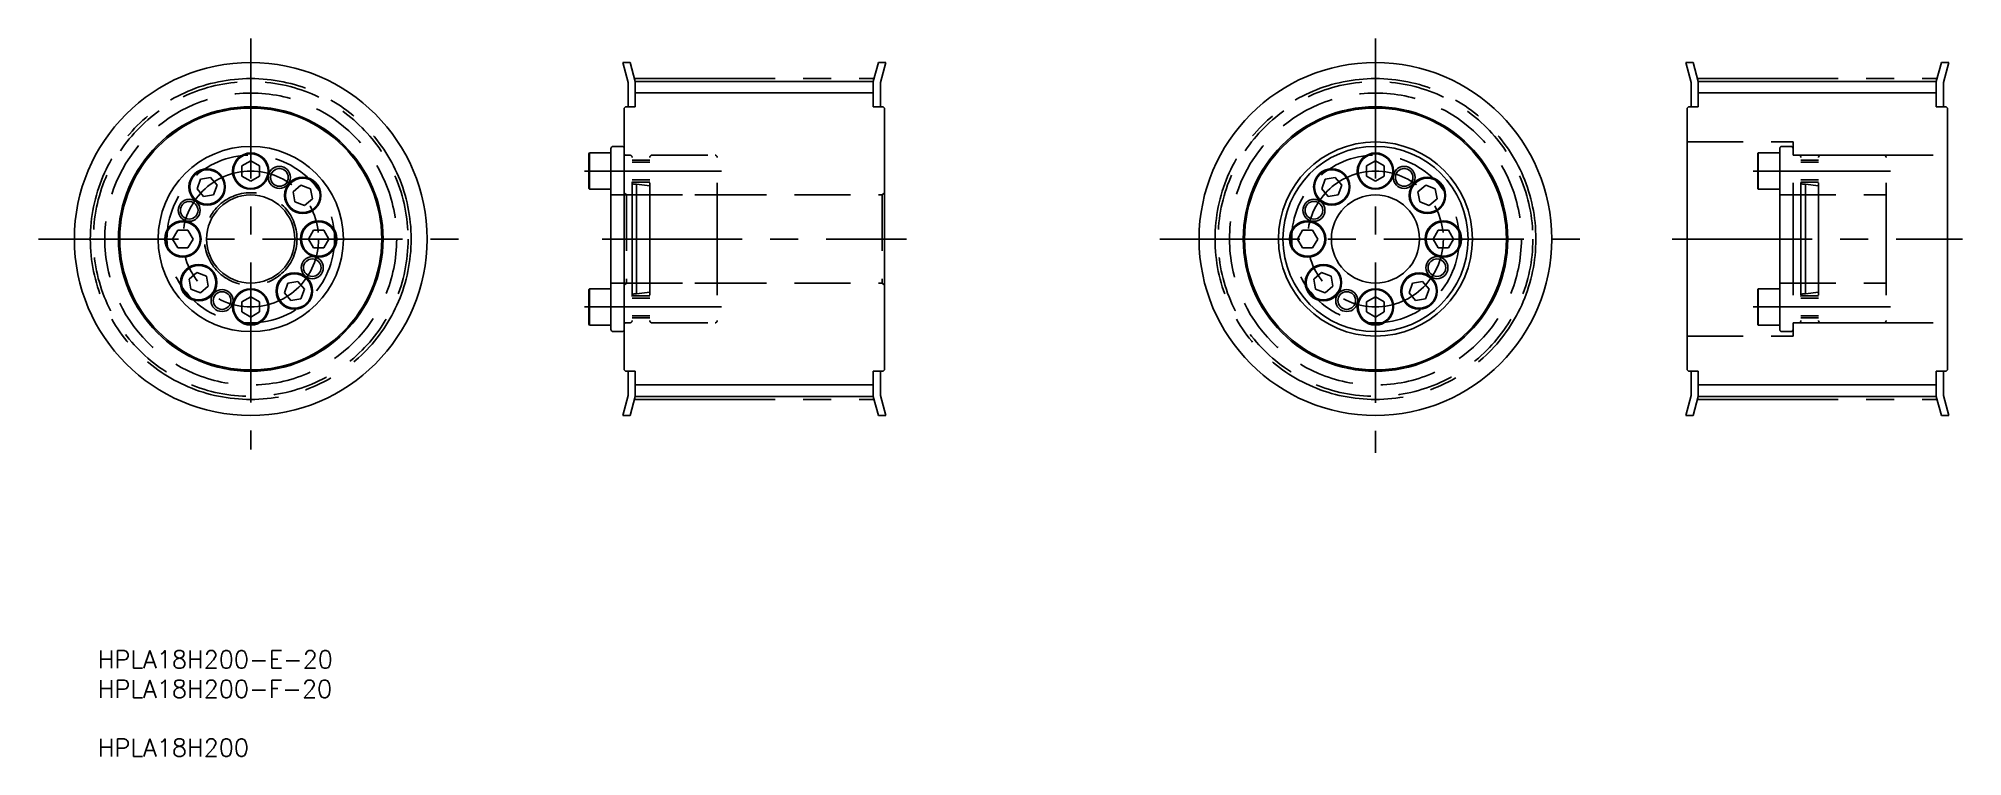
# Model space of a CAD drawing. Extents: x 2 to 438, y -15 to 148.
import ezdxf

# ---------------------------------------------------------------- set-up
doc = ezdxf.new("R2010")
doc.units = 0
doc.linetypes.add('CENTER', pattern=[50.8, 31.75, -6.35, 6.35, -6.35])
doc.linetypes.add('DASHED', pattern=[19.05, 12.7, -6.35])
doc.layers.get('0').update_dxf_attribs({"linetype": 'CONTINUOUS'})
doc.layers.add('CENTER', color=1, linetype='CENTER')
doc.styles.add('MISUMI', font='txt.shx')

# ---------------------------------------------------------------- blocks, each defined once
blk = doc.blocks.new('*U6')
at = {"color": 7, "linetype": 'CONTINUOUS', "style": 'MISUMI'}
for s, p in [('HPLA18H200-E-20', (15.05, 4.8)), ('HPLA18H200-F-20', (15.05, -1.87)), ('HPLA18H200', (15.05, -15.2))]:
    blk.add_text(s, height=4, dxfattribs=at).set_placement(p)

msp = doc.modelspace()

# ---------------------------------------------------------------- linework, layer by layer
at = {"color": 7, "linetype": 'CONTINUOUS'}
for p, q in [((135.33, 137.63), (134.12, 142.14)), ((134.12, 142.14), (135.78, 142.14)), ((136.93, 137.84), (135.78, 142.14)), ((190.93, 137.84), (192.09, 142.14)), ((193.74, 142.14), (192.09, 142.14)), ((192.53, 137.63), (193.74, 142.14)), ((376.41, 137.63), (375.2, 142.14)), ((375.2, 142.14), (376.86, 142.14)), ((378.01, 137.84), (376.86, 142.14)), ((432.01, 137.84), (433.16, 142.14)), ((434.82, 142.14), (433.16, 142.14)), ((433.61, 137.63), (434.82, 142.14)), ((135.33, 132.14), (135.33, 137.63)), ((136.93, 137.84), (190.93, 137.84)), ((136.93, 132.14), (136.93, 137.84)), ((190.93, 132.14), (190.93, 137.84)), ((192.53, 132.14), (192.53, 137.63)), ((376.41, 132.14), (376.41, 137.63)), ((378.01, 137.84), (432.01, 137.84)), ((378.01, 132.14), (378.01, 137.84)), ((432.01, 132.14), (432.01, 137.84)), ((433.61, 132.14), (433.61, 137.63)), ((134.43, 131.84), (134.73, 132.14)), ((134.43, 72.44), (134.43, 131.84)), ((134.73, 132.14), (136.93, 132.14)), ((190.93, 132.14), (193.13, 132.14)), ((193.43, 131.84), (193.13, 132.14)), ((193.43, 72.44), (193.43, 131.84)), ((375.51, 131.84), (375.81, 132.14)), ((375.51, 72.44), (375.51, 131.84)), ((375.81, 132.14), (378.01, 132.14)), ((432.01, 132.14), (434.21, 132.14)), ((434.51, 131.84), (434.21, 132.14)), ((434.51, 72.44), (434.51, 131.84)), ((131.43, 102.14), (131.43, 122.64)), ((131.93, 123.14), (133.93, 123.14)), ((134.43, 102.14), (134.43, 122.64)), ((49.73, 119.85), (47.73, 118.7)), ((47.73, 118.7), (47.73, 116.39)), ((51.73, 118.7), (49.73, 119.85)), ((50.73, 119.28), (50.73, 119.28)), ((51.23, 118.99), (51.23, 118.99)), ((51.73, 116.39), (51.73, 118.7)), ((126.43, 121.47), (126.55, 121.67)), ((126.43, 113.62), (126.43, 121.47)), ((126.55, 121.67), (131.43, 121.67)), ((126.55, 113.42), (126.55, 121.67)), ((131.43, 113.42), (131.43, 121.67)), ((131.43, 115.04), (131.43, 120.04)), ((304.81, 119.85), (302.81, 118.7)), ((302.81, 118.7), (302.81, 116.39)), ((306.81, 118.7), (304.81, 119.85)), ((305.81, 119.28), (305.81, 119.28)), ((306.31, 118.99), (306.31, 118.99)), ((306.81, 116.39), (306.81, 118.7)), ((38.34, 115.71), (37.55, 113.54)), ((37.55, 113.54), (39.04, 111.77)), ((40.62, 116.11), (38.34, 115.71)), ((42.1, 114.34), (40.62, 116.11)), ((41.31, 112.17), (42.1, 114.34)), ((47.73, 116.39), (49.73, 115.24)), ((49.73, 115.24), (51.73, 116.39)), ((61.12, 114.32), (59.36, 112.83)), ((63.29, 113.53), (61.12, 114.32)), ((63.7, 111.25), (63.29, 113.53)), ((126.43, 113.62), (126.55, 113.42)), ((293.42, 115.71), (292.63, 113.54)), ((292.63, 113.54), (294.12, 111.77)), ((295.7, 116.11), (293.42, 115.71)), ((297.18, 114.34), (295.7, 116.11)), ((296.39, 112.17), (297.18, 114.34)), ((302.81, 116.39), (304.81, 115.24)), ((304.81, 115.24), (306.81, 116.39)), ((316.2, 114.32), (314.43, 112.83)), ((318.37, 113.53), (316.2, 114.32)), ((318.77, 111.25), (318.37, 113.53)), ((39.04, 111.77), (41.31, 112.17)), ((59.36, 112.83), (59.76, 110.56)), ((59.76, 110.56), (61.93, 109.77)), ((61.93, 109.77), (63.7, 111.25)), ((126.55, 113.42), (131.43, 113.42)), ((294.12, 111.77), (296.39, 112.17)), ((314.43, 112.83), (314.84, 110.56)), ((314.84, 110.56), (317.01, 109.77)), ((317.01, 109.77), (318.77, 111.25)), ((33.17, 104.14), (32.02, 102.14)), ((32.02, 102.14), (33.17, 100.14)), ((35.48, 104.14), (33.17, 104.14)), ((36.64, 102.14), (35.48, 104.14)), ((35.48, 100.14), (36.64, 102.14)), ((63.97, 104.14), (62.82, 102.14)), ((62.82, 102.14), (63.97, 100.14)), ((66.28, 104.14), (63.97, 104.14)), ((67.44, 102.14), (66.28, 104.14)), ((66.28, 100.14), (67.44, 102.14)), ((131.43, 102.14), (131.43, 81.64)), ((134.43, 102.14), (134.43, 81.64)), ((288.25, 104.14), (287.1, 102.14)), ((287.1, 102.14), (288.25, 100.14)), ((290.56, 104.14), (288.25, 104.14)), ((291.72, 102.14), (290.56, 104.14)), ((290.56, 100.14), (291.72, 102.14)), ((319.05, 104.14), (317.9, 102.14)), ((317.9, 102.14), (319.05, 100.14)), ((321.36, 104.14), (319.05, 104.14)), ((322.52, 102.14), (321.36, 104.14)), ((321.36, 100.14), (322.52, 102.14)), ((33.17, 100.14), (35.48, 100.14)), ((63.97, 100.14), (66.28, 100.14)), ((288.25, 100.14), (290.56, 100.14)), ((319.05, 100.14), (321.36, 100.14)), ((37.53, 94.52), (35.76, 93.04)), ((35.76, 93.04), (36.16, 90.76)), ((39.7, 93.73), (37.53, 94.52)), ((40.1, 91.46), (39.7, 93.73)), ((58.14, 92.12), (57.35, 89.95)), ((60.42, 92.52), (58.14, 92.12)), ((61.9, 90.75), (60.42, 92.52)), ((292.61, 94.52), (290.84, 93.04)), ((290.84, 93.04), (291.24, 90.76)), ((294.78, 93.73), (292.61, 94.52)), ((295.18, 91.46), (294.78, 93.73)), ((313.22, 92.12), (312.43, 89.95)), ((315.5, 92.52), (313.22, 92.12)), ((316.98, 90.75), (315.5, 92.52)), ((36.16, 90.76), (38.33, 89.97)), ((38.33, 89.97), (40.1, 91.46)), ((49.73, 89.05), (47.73, 87.9)), ((47.73, 87.9), (47.73, 85.59)), ((51.73, 87.9), (49.73, 89.05)), ((51.73, 85.59), (51.73, 87.9)), ((57.35, 89.95), (58.84, 88.18)), ((58.84, 88.18), (61.11, 88.58)), ((61.11, 88.58), (61.9, 90.75)), ((126.43, 90.67), (126.55, 90.87)), ((126.43, 90.67), (126.43, 82.82)), ((126.55, 90.87), (131.43, 90.87)), ((126.55, 90.87), (126.55, 82.62)), ((131.43, 90.87), (131.43, 82.62)), ((131.43, 89.24), (131.43, 84.24)), ((291.24, 90.76), (293.41, 89.97)), ((293.41, 89.97), (295.18, 91.46)), ((304.81, 89.05), (302.81, 87.9)), ((302.81, 87.9), (302.81, 85.59)), ((306.81, 87.9), (304.81, 89.05)), ((306.81, 85.59), (306.81, 87.9)), ((312.43, 89.95), (313.92, 88.18)), ((313.92, 88.18), (316.19, 88.58)), ((316.19, 88.58), (316.98, 90.75)), ((47.73, 85.59), (49.73, 84.44)), ((49.73, 84.44), (51.73, 85.59)), ((302.81, 85.59), (304.81, 84.44)), ((304.81, 84.44), (306.81, 85.59)), ((126.43, 82.82), (126.55, 82.62)), ((126.55, 82.62), (131.43, 82.62)), ((131.93, 81.14), (133.93, 81.14)), ((134.73, 72.14), (134.43, 72.44)), ((134.73, 72.14), (136.93, 72.14)), ((135.33, 72.14), (135.33, 66.66)), ((136.93, 66.45), (136.93, 72.14)), ((190.93, 66.45), (190.93, 72.14)), ((190.93, 72.14), (193.13, 72.14)), ((192.53, 72.14), (192.53, 66.66)), ((193.13, 72.14), (193.43, 72.44)), ((375.81, 72.14), (375.51, 72.44)), ((375.81, 72.14), (378.01, 72.14)), ((376.41, 72.14), (376.41, 66.66)), ((378.01, 66.45), (378.01, 72.14)), ((432.01, 66.45), (432.01, 72.14)), ((432.01, 72.14), (434.21, 72.14)), ((433.61, 72.14), (433.61, 66.66)), ((434.21, 72.14), (434.51, 72.44)), ((135.33, 66.66), (134.12, 62.14)), ((136.93, 66.45), (135.78, 62.14)), ((136.93, 66.45), (190.93, 66.45)), ((190.93, 66.45), (192.09, 62.14)), ((192.53, 66.66), (193.74, 62.14)), ((376.41, 66.66), (375.2, 62.14)), ((378.01, 66.45), (376.86, 62.14)), ((378.01, 66.45), (432.01, 66.45)), ((432.01, 66.45), (433.16, 62.14)), ((433.61, 66.66), (434.82, 62.14)), ((134.12, 62.14), (135.78, 62.14)), ((193.74, 62.14), (192.09, 62.14)), ((375.2, 62.14), (376.86, 62.14)), ((434.82, 62.14), (433.16, 62.14))]:
    msp.add_line(p, q, dxfattribs=at)
at = {"color": 3, "linetype": 'CONTINUOUS'}
for p, q in [((136.93, 135.25), (190.93, 135.25)), ((378.01, 135.25), (432.01, 135.25)), ((136.93, 69.04), (190.93, 69.04)), ((378.01, 69.04), (432.01, 69.04))]:
    msp.add_line(p, q, dxfattribs=at)
at = {"color": 3, "linetype": 'DASHED'}
for p, q in [((375.51, 124.14), (399.51, 124.14)), ((396.51, 102.14), (396.51, 122.64)), ((397.01, 123.14), (399.01, 123.14)), ((399.51, 121.14), (399.51, 124.14)), ((399.51, 102.14), (399.51, 122.64)), ((134.84, 121.14), (135.73, 121.14)), ((136.23, 102.14), (136.23, 120.64)), ((140.23, 120.04), (136.23, 120.04)), ((140.23, 119.54), (136.23, 119.54)), ((140.23, 102.14), (140.23, 120.64)), ((140.73, 121.14), (155.03, 121.14)), ((155.53, 102.14), (155.53, 120.64)), ((391.51, 121.47), (391.63, 121.67)), ((391.51, 113.62), (391.51, 121.47)), ((391.63, 121.67), (396.51, 121.67)), ((391.63, 113.42), (391.63, 121.67)), ((396.51, 113.42), (396.51, 121.67)), ((396.51, 115.04), (396.51, 120.04)), ((399.51, 121.14), (434.51, 121.14)), ((399.92, 121.14), (400.81, 121.14)), ((401.31, 102.14), (401.31, 120.64)), ((405.31, 120.04), (401.31, 120.04)), ((405.31, 119.54), (401.31, 119.54)), ((405.31, 102.14), (405.31, 120.64)), ((405.81, 121.14), (420.11, 121.14)), ((420.61, 102.14), (420.61, 120.64)), ((140.23, 115.54), (136.23, 115.54)), ((140.23, 115.04), (136.23, 115.04)), ((136.83, 114.54), (137.23, 114.54)), ((137.23, 102.14), (137.23, 114.54)), ((137.23, 114.54), (140.23, 114.21)), ((391.51, 113.62), (391.63, 113.42)), ((405.31, 115.54), (401.31, 115.54)), ((405.31, 115.04), (401.31, 115.04)), ((401.91, 114.54), (402.31, 114.54)), ((402.31, 102.14), (402.31, 114.54)), ((402.31, 114.54), (405.31, 114.21)), ((131.43, 112.14), (155.53, 112.14)), ((134.43, 112.64), (134.93, 112.14)), ((134.93, 112.14), (192.93, 112.14)), ((134.93, 112.14), (134.93, 92.14)), ((193.43, 112.64), (192.93, 112.14)), ((192.93, 112.14), (192.93, 92.14)), ((391.63, 113.42), (396.51, 113.42)), ((396.51, 112.14), (420.61, 112.14)), ((136.23, 102.14), (136.23, 83.64)), ((137.23, 102.14), (137.23, 89.74)), ((140.23, 102.14), (140.23, 83.64)), ((155.53, 102.14), (155.53, 83.64)), ((396.51, 102.14), (396.51, 81.64)), ((399.51, 102.14), (399.51, 81.64)), ((401.31, 102.14), (401.31, 83.64)), ((402.31, 102.14), (402.31, 89.74)), ((405.31, 102.14), (405.31, 83.64)), ((420.61, 102.14), (420.61, 83.64)), ((131.43, 92.14), (155.53, 92.14)), ((134.43, 91.64), (134.93, 92.14)), ((134.93, 92.14), (192.93, 92.14)), ((193.43, 91.64), (192.93, 92.14)), ((396.51, 92.14), (420.61, 92.14)), ((140.23, 89.24), (136.23, 89.24)), ((140.23, 88.74), (136.23, 88.74)), ((136.83, 89.74), (137.23, 89.74)), ((137.23, 89.74), (140.23, 90.08)), ((391.51, 90.67), (391.63, 90.87)), ((391.51, 90.67), (391.51, 82.82)), ((391.63, 90.87), (396.51, 90.87)), ((391.63, 90.87), (391.63, 82.62)), ((396.51, 90.87), (396.51, 82.62)), ((396.51, 89.24), (396.51, 84.24)), ((405.31, 89.24), (401.31, 89.24)), ((405.31, 88.74), (401.31, 88.74)), ((401.91, 89.74), (402.31, 89.74)), ((402.31, 89.74), (405.31, 90.08)), ((134.84, 83.14), (135.73, 83.14)), ((140.23, 84.74), (136.23, 84.74)), ((140.23, 84.24), (136.23, 84.24)), ((140.73, 83.14), (155.03, 83.14)), ((399.51, 83.14), (399.51, 80.14)), ((399.51, 83.14), (434.51, 83.14)), ((399.92, 83.14), (400.81, 83.14)), ((405.31, 84.74), (401.31, 84.74)), ((405.31, 84.24), (401.31, 84.24)), ((405.81, 83.14), (420.11, 83.14)), ((375.51, 80.14), (399.51, 80.14)), ((391.51, 82.82), (391.63, 82.62)), ((391.63, 82.62), (396.51, 82.62)), ((397.01, 81.14), (399.01, 81.14))]:
    msp.add_line(p, q, dxfattribs=at)
at = {"color": 7, "linetype": 'CONTINUOUS'}
for centre, radius in [((49.73, 102.14), 40), ((304.81, 102.14), 40), ((49.73, 102.14), 30), ((49.73, 102.14), 29.7), ((304.81, 102.14), 30), ((304.81, 102.14), 29.7), ((49.73, 102.14), 21), ((304.81, 102.14), 22), ((304.81, 102.14), 21), ((39.83, 113.94), 4.12), ((39.83, 113.94), 3.92), ((49.73, 117.54), 4.12), ((49.73, 117.54), 3.92), ((56.24, 116.1), 2), ((294.91, 113.94), 4.12), ((294.91, 113.94), 3.92), ((304.81, 117.54), 4.12), ((304.81, 117.54), 3.92), ((311.32, 116.1), 2.5), ((311.32, 116.1), 2), ((61.53, 112.04), 4.12), ((61.53, 112.04), 3.92), ((316.6, 112.04), 4.12), ((316.6, 112.04), 3.92), ((35.77, 108.65), 2), ((49.73, 102.14), 10), ((290.85, 108.65), 2.5), ((290.85, 108.65), 2), ((304.81, 102.14), 10), ((34.33, 102.14), 4.12), ((34.33, 102.14), 3.92), ((65.13, 102.14), 4.12), ((65.13, 102.14), 3.92), ((289.41, 102.14), 4.12), ((289.41, 102.14), 3.92), ((320.21, 102.14), 4.12), ((320.21, 102.14), 3.92), ((37.93, 92.25), 4.12), ((37.93, 92.25), 3.92), ((63.69, 95.64), 2), ((293.01, 92.25), 4.12), ((293.01, 92.25), 3.92), ((318.76, 95.64), 2.5), ((318.76, 95.64), 2), ((59.63, 90.35), 4.12), ((59.63, 90.35), 3.92), ((314.71, 90.35), 4.12), ((314.71, 90.35), 3.92), ((43.22, 88.19), 2), ((49.73, 86.74), 4.12), ((49.73, 86.74), 3.92), ((298.3, 88.19), 2.5), ((298.3, 88.19), 2), ((304.81, 86.74), 4.12), ((304.81, 86.74), 3.92)]:
    msp.add_circle(centre, radius, dxfattribs=at)
at = {"color": 3, "linetype": 'DASHED'}
for centre, radius in [((49.73, 102.14), 35.69), ((304.81, 102.14), 35.69), ((49.73, 102.14), 33.1), ((304.81, 102.14), 33.1), ((49.73, 102.14), 19), ((304.81, 102.14), 19), ((49.73, 102.14), 10.5)]:
    msp.add_circle(centre, radius, dxfattribs=at)
at = {"color": 3}
for centre in [(56.24, 116.1), (35.77, 108.65), (63.69, 95.64), (43.22, 88.19)]:
    msp.add_circle(centre, 2.5, dxfattribs=at)
at = {"color": 7, "linetype": 'CONTINUOUS'}
for centre, start, end in [((131.93, 122.64), 90, 180), ((133.93, 122.64), 0, 90), ((131.93, 81.64), 180, 270), ((133.93, 81.64), 270, 0)]:
    msp.add_arc(centre, 0.5, start, end, dxfattribs=at)
at = {"color": 3, "linetype": 'DASHED'}
for centre, radius, start, end in [((397.01, 122.64), 0.5, 90, 180), ((399.01, 122.64), 0.5, 0, 90), ((134.84, 121.55), 0.41, 180, 270), ((135.73, 120.64), 0.5, 0, 90), ((140.73, 120.64), 0.5, 90, 180), ((155.03, 120.64), 0.5, 0, 90), ((399.92, 121.55), 0.41, 180, 270), ((400.81, 120.64), 0.5, 0, 90), ((405.81, 120.64), 0.5, 90, 180), ((420.11, 120.64), 0.5, 0, 90), ((136.83, 115.14), 0.6, 180.0007, 270), ((401.91, 115.14), 0.6, 180.0007, 270), ((136.83, 89.14), 0.6, 90, 179.9993), ((401.91, 89.14), 0.6, 90, 179.9993), ((134.84, 82.73), 0.41, 90, 180), ((135.73, 83.64), 0.5, 270, 0), ((140.73, 83.64), 0.5, 180, 270), ((155.03, 83.64), 0.5, 270, 0), ((399.92, 82.73), 0.41, 90, 180), ((400.81, 83.64), 0.5, 270, 0), ((405.81, 83.64), 0.5, 180, 270), ((420.11, 83.64), 0.5, 270, 0), ((397.01, 81.64), 0.5, 180, 270), ((399.01, 81.64), 0.5, 270, 0)]:
    msp.add_arc(centre, radius, start, end, dxfattribs=at)
at = {"layer": 'CENTER', "color": 1, "linetype": 'CENTER'}
for p, q in [((49.73, 147.61), (49.73, 54.41)), ((304.81, 147.58), (304.81, 53.65)), ((136.93, 138.53), (190.93, 138.53)), ((378.01, 138.53), (432.01, 138.53)), ((125.43, 117.54), (156.53, 117.54)), ((390.51, 117.54), (421.61, 117.54)), ((1.59, 102.14), (98.14, 102.14)), ((129.43, 102.14), (198.43, 102.14)), ((255.91, 102.14), (354.44, 102.14)), ((372.14, 102.14), (437.95, 102.14)), ((125.43, 86.74), (156.53, 86.74)), ((390.51, 86.74), (421.61, 86.74)), ((136.93, 65.76), (190.93, 65.76)), ((378.01, 65.76), (432.01, 65.76))]:
    msp.add_line(p, q, dxfattribs=at)
for centre, radius in [((49.73, 102.14), 36.38), ((304.81, 102.14), 36.38), ((49.73, 102.14), 15.4), ((304.81, 102.14), 15.4)]:
    msp.add_circle(centre, radius, dxfattribs=at)

# ---------------------------------------------------------------- block references
at = {"color": 7, "linetype": 'CONTINUOUS'}
msp.add_blockref('*U6', (0, 0), dxfattribs=at)

doc.saveas('drawing.dxf')
